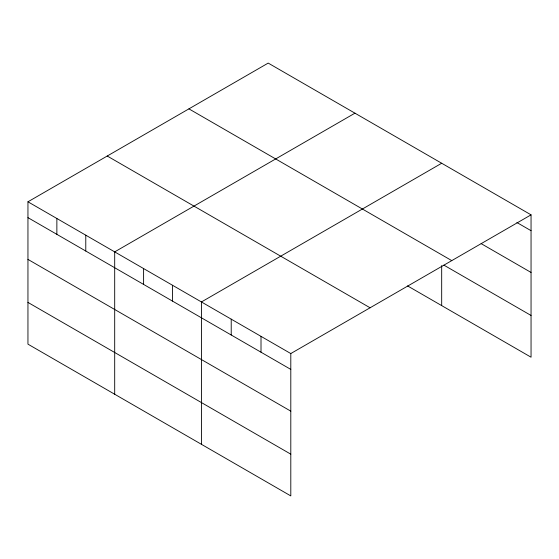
<?xml version="1.0" encoding="UTF-8"?>
<svg xmlns="http://www.w3.org/2000/svg" width="559" height="559" viewBox="0 0 559 559"><rect width="100%" height="100%" fill="white"/><g stroke="black" fill="none" stroke-linecap="round" stroke-linejoin="round"><path stroke-width="0.84" d="M290.799 411.151L290.799 353.554L27.95 201.799L27.95 344.155L290.799 495.91L290.799 411.151L27.95 259.397M407.581 285.915L531.05 357.201L531.05 214.845L268.201 63.09L27.95 201.799M354.944 113.17L114.693 251.878L114.693 394.235M441.68 163.249L201.429 301.958L201.429 444.314M290.799 353.554L531.05 214.845M516.9 222.524L531.05 230.692M481.152 243.633L531.05 272.443M188.921 108.865L451.77 260.613M443.916 265.148L531.05 315.458M107.23 156.024L370.079 307.778M27.95 217.647L290.799 369.401M27.95 302.412L290.799 454.167M441.68 265.602L441.68 305.605M261.011 336.35L261.011 352.205M231.216 319.154L231.216 335.009M172.514 285.265L172.514 301.112M143.6 268.572L143.6 284.419M85.779 235.185L85.779 251.033M56.864 218.492L56.864 234.34"/></g></svg>
